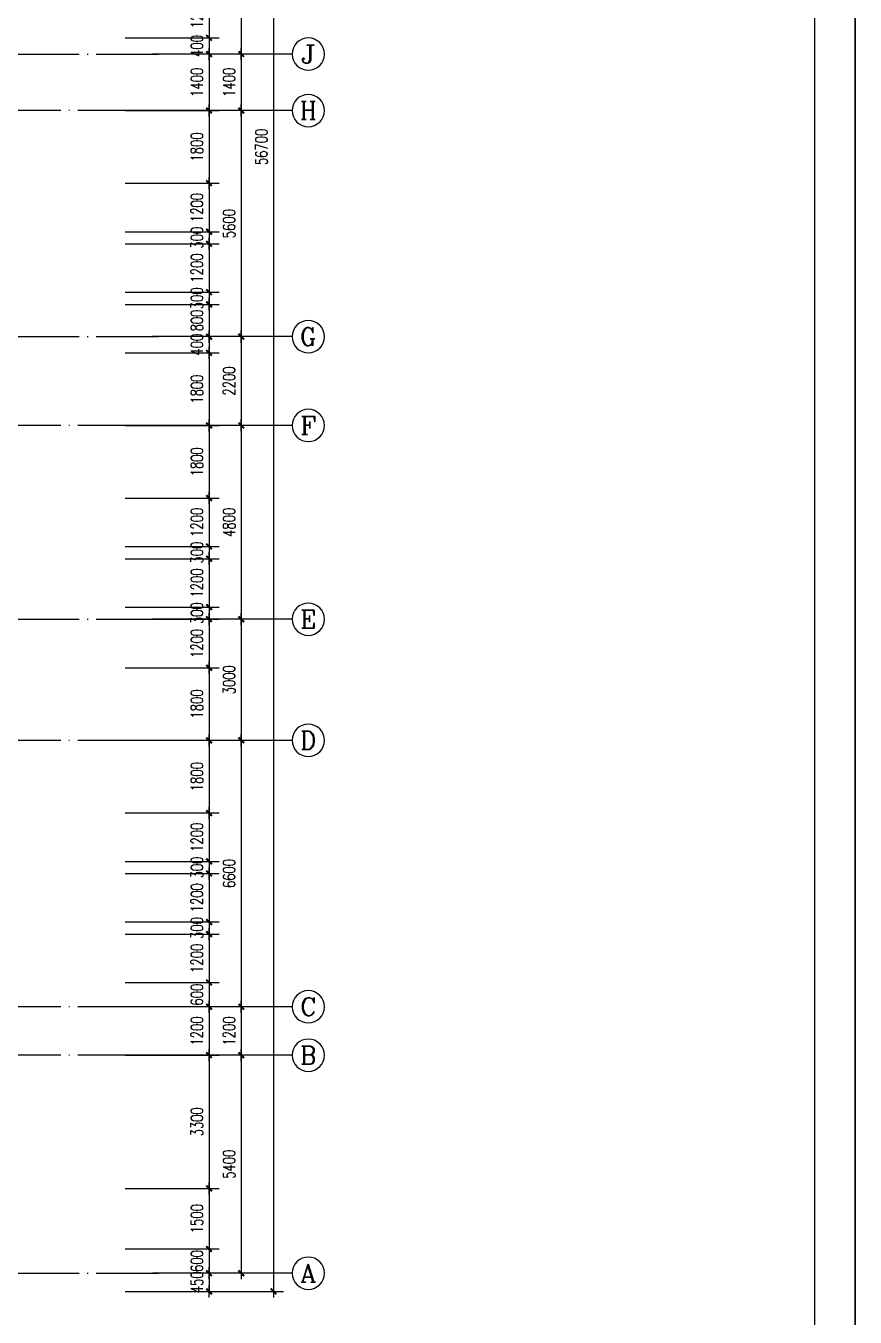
# Model space of a CAD drawing. Extents: x 165127 to 1058185, y 60808 to 144908.
# Drawn here: x 478695 to 499232, y 77764 to 109753 of the extents above; entities that cross this region are included whole.
import ezdxf
from ezdxf.enums import TextEntityAlignment as Align

# ---------------------------------------------------------------- set-up
doc = ezdxf.new("R2010")
doc.units = 0
doc.header["$LTSCALE"] = 1000
doc.linetypes.add('DOTE', pattern=[2.42, 2, -0.2, 0.02, -0.2])
doc.layers.get('0').update_dxf_attribs({"linetype": 'CONTINUOUS'})
doc.layers.get('DEFPOINTS').update_dxf_attribs({"linetype": 'CONTINUOUS'})
for name, color, linetype in [('AXIS', 3, 'CONTINUOUS'), ('AXIS_TEXT', 7, 'CONTINUOUS'), ('DOTE', 1, 'DOTE'), ('PUB_DIM', 3, 'CONTINUOUS'), ('WINDOW', 2, 'CONTINUOUS')]:
    doc.layers.add(name, color=color, linetype=linetype)
doc.styles.add('COMPLEX', font='COMPLEX')
doc.styles.add('DIM_FONT', font='SIMPLEX.shx', dxfattribs={"width": 0.7})
doc.dimstyles.new('AXIS', dxfattribs={"dimtxt": 300, "dimasz": 1, "dimexe": 250, "dimexo": 300, "dimgap": 150, "dimtad": 1, "dimdec": 0, "dimdsep": 46, "dimtxsty": 'DIM_FONT', "dimblk": '_DIMX', "dimcen": 2.5, "dimse1": 1, "dimse2": 1, "dimclrt": 7, "dimadec": 0, "dimazin": 0, "dimtfac": 1, "dimtdec": 0, "dimtix": 1, "dimtmove": 2, "dimatfit": 3, "dimldrblk": '_DIMX', "dimfxl": 1, "dimarcsym": 0})
doc.dimstyles.new('DIMA', dxfattribs={"dimtxt": 300, "dimasz": 1, "dimexe": 250, "dimexo": 300, "dimgap": 150, "dimtad": 1, "dimdec": 0, "dimdsep": 46, "dimtxsty": 'DIM_FONT', "dimblk": '_DIMX', "dimcen": 2.5, "dimse1": 1, "dimclrt": 7, "dimadec": 0, "dimazin": 0, "dimtfac": 1, "dimtdec": 0, "dimtix": 1, "dimtmove": 2, "dimatfit": 3, "dimldrblk": '_DIMX', "dimfxl": 1, "dimarcsym": 0})
doc.dimstyles.new('DIMB', dxfattribs={"dimtxt": 300, "dimasz": 1, "dimexe": 250, "dimexo": 300, "dimgap": 150, "dimtad": 1, "dimdec": 0, "dimdsep": 46, "dimtxsty": 'DIM_FONT', "dimblk": '_DIMX', "dimcen": 2.5, "dimse2": 1, "dimclrt": 7, "dimadec": 0, "dimazin": 0, "dimtfac": 1, "dimtdec": 0, "dimtix": 1, "dimtmove": 2, "dimatfit": 3, "dimldrblk": '_DIMX', "dimfxl": 1, "dimarcsym": 0})
doc.dimstyles.new('DIMN', dxfattribs={"dimtxt": 300, "dimasz": 1, "dimexe": 250, "dimexo": 300, "dimgap": 150, "dimtad": 1, "dimdec": 0, "dimdsep": 46, "dimtxsty": 'DIM_FONT', "dimblk": '_DIMX', "dimcen": 2.5, "dimclrt": 7, "dimadec": 0, "dimazin": 0, "dimtfac": 1, "dimtdec": 0, "dimtix": 1, "dimtmove": 2, "dimatfit": 3, "dimldrblk": '_DIMX', "dimfxl": 1, "dimarcsym": 0})

# ---------------------------------------------------------------- blocks, each defined once
blk = doc.blocks.new('A$C34131D43')
at = {"color": 243}
for p, q in [((160900, 84100), (160900, 0)), ((160900, 0), (160900, 59400)), ((160900, 0), (160900, 42000)), ((160900, 0), (160900, 42000))]:
    blk.add_line(p, q, dxfattribs=at)
at = {"color": 244}
for q in [(159900, 83100), (159900, 58400), (159900, 40998), (159900, 40998)]:
    blk.add_line((159900, 950), q, dxfattribs=at)
blk = doc.blocks.new('_AXISO')
blk.add_circle((0, 0), 0.5)
at = {"layer": 'AXIS_TEXT', "style": 'COMPLEX', "width": 1.041667}
blk.add_attdef('A', text='', height=0.56, dxfattribs=at).set_placement((-0.25, -0.28), (0.25, -0.28), align=Align.FIT)
blk = doc.blocks.new('_DIMX')
blk.add_line((-150, 0), (150, 0))
at = {"const_width": 50}
blk.add_lwpolyline([(-70, -70), (70, 70)], dxfattribs=at)
blk = doc.blocks.new('*D524')
at = {"color": 0, "linetype": 'ByBlock'}
blk.add_line((833545, 170044), (833545, 163646), dxfattribs=at)
at = {"layer": 'DEFPOINTS', "color": 0, "linetype": 'ByBlock'}
for p in [(831345, 170045), (831345, 163645), (833545, 163645)]:
    blk.add_point(p, dxfattribs=at)
at = {"color": 0, "linetype": 'ByBlock'}
for p, rotation in [((833545, 170045), 90), ((833545, 163645), 270)]:
    blk.add_blockref('_DIMX', p, dxfattribs=dict(at, rotation=rotation))
at = {"color": 7, "linetype": 'ByBlock', "insert": (833245, 166845), "char_height": 300, "attachment_point": 5, "rotation": 90, "style": 'DIM_FONT'}
blk.add_mtext('6400', dxfattribs=at)
blk = doc.blocks.new('*D525')
at = {"color": 0, "linetype": 'ByBlock'}
blk.add_line((833545, 163644), (833545, 162246), dxfattribs=at)
at = {"layer": 'DEFPOINTS', "color": 0, "linetype": 'ByBlock'}
for p in [(831345, 163645), (831345, 162245), (833545, 162245)]:
    blk.add_point(p, dxfattribs=at)
at = {"color": 0, "linetype": 'ByBlock'}
for p, rotation in [((833545, 163645), 90), ((833545, 162245), 270)]:
    blk.add_blockref('_DIMX', p, dxfattribs=dict(at, rotation=rotation))
at = {"color": 7, "linetype": 'ByBlock', "insert": (833245, 162945), "char_height": 300, "attachment_point": 5, "rotation": 90, "style": 'DIM_FONT'}
blk.add_mtext('1400', dxfattribs=at)
blk = doc.blocks.new('*D526')
at = {"color": 0, "linetype": 'ByBlock'}
blk.add_line((833545, 162244), (833545, 156646), dxfattribs=at)
at = {"layer": 'DEFPOINTS', "color": 0, "linetype": 'ByBlock'}
for p in [(831345, 162245), (831345, 156645), (833545, 156645)]:
    blk.add_point(p, dxfattribs=at)
at = {"color": 0, "linetype": 'ByBlock'}
for p, rotation in [((833545, 162245), 90), ((833545, 156645), 270)]:
    blk.add_blockref('_DIMX', p, dxfattribs=dict(at, rotation=rotation))
at = {"color": 7, "linetype": 'ByBlock', "insert": (833245, 159445), "char_height": 300, "attachment_point": 5, "rotation": 90, "style": 'DIM_FONT'}
blk.add_mtext('5600', dxfattribs=at)
blk = doc.blocks.new('*D527')
at = {"color": 0, "linetype": 'ByBlock'}
blk.add_line((833545, 156644), (833545, 154446), dxfattribs=at)
at = {"layer": 'DEFPOINTS', "color": 0, "linetype": 'ByBlock'}
for p in [(831345, 156645), (831345, 154445), (833545, 154445)]:
    blk.add_point(p, dxfattribs=at)
at = {"color": 0, "linetype": 'ByBlock'}
for p, rotation in [((833545, 156645), 90), ((833545, 154445), 270)]:
    blk.add_blockref('_DIMX', p, dxfattribs=dict(at, rotation=rotation))
at = {"color": 7, "linetype": 'ByBlock', "insert": (833245, 155545), "char_height": 300, "attachment_point": 5, "rotation": 90, "style": 'DIM_FONT'}
blk.add_mtext('2200', dxfattribs=at)
blk = doc.blocks.new('*D528')
at = {"color": 0, "linetype": 'ByBlock'}
blk.add_line((833545, 154444), (833545, 149646), dxfattribs=at)
at = {"layer": 'DEFPOINTS', "color": 0, "linetype": 'ByBlock'}
for p in [(831345, 154445), (831345, 149645), (833545, 149645)]:
    blk.add_point(p, dxfattribs=at)
at = {"color": 0, "linetype": 'ByBlock'}
for p, rotation in [((833545, 154445), 90), ((833545, 149645), 270)]:
    blk.add_blockref('_DIMX', p, dxfattribs=dict(at, rotation=rotation))
at = {"color": 7, "linetype": 'ByBlock', "insert": (833245, 152045), "char_height": 300, "attachment_point": 5, "rotation": 90, "style": 'DIM_FONT'}
blk.add_mtext('4800', dxfattribs=at)
blk = doc.blocks.new('*D529')
at = {"color": 0, "linetype": 'ByBlock'}
blk.add_line((833545, 149644), (833545, 146646), dxfattribs=at)
at = {"layer": 'DEFPOINTS', "color": 0, "linetype": 'ByBlock'}
for p in [(831345, 149645), (831345, 146645), (833545, 146645)]:
    blk.add_point(p, dxfattribs=at)
at = {"color": 0, "linetype": 'ByBlock'}
for p, rotation in [((833545, 149645), 90), ((833545, 146645), 270)]:
    blk.add_blockref('_DIMX', p, dxfattribs=dict(at, rotation=rotation))
at = {"color": 7, "linetype": 'ByBlock', "insert": (833245, 148145), "char_height": 300, "attachment_point": 5, "rotation": 90, "style": 'DIM_FONT'}
blk.add_mtext('3000', dxfattribs=at)
blk = doc.blocks.new('*D530')
at = {"color": 0, "linetype": 'ByBlock'}
blk.add_line((833545, 146644), (833545, 140046), dxfattribs=at)
at = {"layer": 'DEFPOINTS', "color": 0, "linetype": 'ByBlock'}
for p in [(831345, 146645), (831345, 140045), (833545, 140045)]:
    blk.add_point(p, dxfattribs=at)
at = {"color": 0, "linetype": 'ByBlock'}
for p, rotation in [((833545, 146645), 90), ((833545, 140045), 270)]:
    blk.add_blockref('_DIMX', p, dxfattribs=dict(at, rotation=rotation))
at = {"color": 7, "linetype": 'ByBlock', "insert": (833245, 143345), "char_height": 300, "attachment_point": 5, "rotation": 90, "style": 'DIM_FONT'}
blk.add_mtext('6600', dxfattribs=at)
blk = doc.blocks.new('*D531')
at = {"color": 0, "linetype": 'ByBlock'}
blk.add_line((833545, 140044), (833545, 138846), dxfattribs=at)
at = {"layer": 'DEFPOINTS', "color": 0, "linetype": 'ByBlock'}
for p in [(831345, 140045), (831345, 138845), (833545, 138845)]:
    blk.add_point(p, dxfattribs=at)
at = {"color": 0, "linetype": 'ByBlock'}
for p, rotation in [((833545, 140045), 90), ((833545, 138845), 270)]:
    blk.add_blockref('_DIMX', p, dxfattribs=dict(at, rotation=rotation))
at = {"color": 7, "linetype": 'ByBlock', "insert": (833245, 139445), "char_height": 300, "attachment_point": 5, "rotation": 90, "style": 'DIM_FONT'}
blk.add_mtext('1200', dxfattribs=at)
blk = doc.blocks.new('*D532')
at = {"color": 0, "linetype": 'ByBlock'}
blk.add_line((833545, 138844), (833545, 133446), dxfattribs=at)
at = {"layer": 'DEFPOINTS', "color": 0, "linetype": 'ByBlock'}
for p in [(831345, 138845), (831345, 133445), (833545, 133445)]:
    blk.add_point(p, dxfattribs=at)
at = {"color": 0, "linetype": 'ByBlock'}
for p, rotation in [((833545, 138845), 90), ((833545, 133445), 270)]:
    blk.add_blockref('_DIMX', p, dxfattribs=dict(at, rotation=rotation))
at = {"color": 7, "linetype": 'ByBlock', "insert": (833245, 136145), "char_height": 300, "attachment_point": 5, "rotation": 90, "style": 'DIM_FONT'}
blk.add_mtext('5400', dxfattribs=at)
blk = doc.blocks.new('*D533')
at = {"color": 0, "linetype": 'ByBlock'}
for p, q in [((831645, 189695), (834595, 189695)), ((834345, 189694), (834345, 132996)), ((831645, 132995), (834595, 132995))]:
    blk.add_line(p, q, dxfattribs=at)
at = {"layer": 'DEFPOINTS', "color": 0, "linetype": 'ByBlock'}
for p in [(831345, 189695), (831345, 132995), (834345, 132995)]:
    blk.add_point(p, dxfattribs=at)
at = {"color": 0, "linetype": 'ByBlock'}
for p, rotation in [((834345, 189695), 90), ((834345, 132995), 270)]:
    blk.add_blockref('_DIMX', p, dxfattribs=dict(at, rotation=rotation))
at = {"color": 7, "linetype": 'ByBlock', "insert": (834045, 161345), "char_height": 300, "attachment_point": 5, "rotation": 90, "style": 'DIM_FONT'}
blk.add_mtext('56700', dxfattribs=at)
blk = doc.blocks.new('*D541')
at = {"color": 0, "linetype": 'ByBlock'}
for p, q in [((832747, 138844), (832747, 135546)), ((830670, 135545), (832997, 135545))]:
    blk.add_line(p, q, dxfattribs=at)
at = {"layer": 'DEFPOINTS', "color": 0, "linetype": 'ByBlock'}
for p in [(830370, 138845), (830370, 135545), (832747, 135545)]:
    blk.add_point(p, dxfattribs=at)
at = {"color": 0, "linetype": 'ByBlock'}
for p, rotation in [((832747, 138845), 90), ((832747, 135545), 270)]:
    blk.add_blockref('_DIMX', p, dxfattribs=dict(at, rotation=rotation))
at = {"color": 7, "linetype": 'ByBlock', "insert": (832447, 137195), "char_height": 300, "attachment_point": 5, "rotation": 90, "style": 'DIM_FONT'}
blk.add_mtext('3300', dxfattribs=at)
blk = doc.blocks.new('*D542')
at = {"color": 0, "linetype": 'ByBlock'}
for p, q in [((830670, 135545), (832997, 135545)), ((832747, 135544), (832747, 134046)), ((830670, 134045), (832997, 134045))]:
    blk.add_line(p, q, dxfattribs=at)
at = {"layer": 'DEFPOINTS', "color": 0, "linetype": 'ByBlock'}
for p in [(830370, 135545), (830370, 134045), (832747, 134045)]:
    blk.add_point(p, dxfattribs=at)
at = {"color": 0, "linetype": 'ByBlock'}
for p, rotation in [((832747, 135545), 90), ((832747, 134045), 270)]:
    blk.add_blockref('_DIMX', p, dxfattribs=dict(at, rotation=rotation))
at = {"color": 7, "linetype": 'ByBlock', "insert": (832447, 134795), "char_height": 300, "attachment_point": 5, "rotation": 90, "style": 'DIM_FONT'}
blk.add_mtext('1500', dxfattribs=at)
blk = doc.blocks.new('*D543')
at = {"color": 0, "linetype": 'ByBlock'}
for p, q in [((830670, 134045), (832997, 134045)), ((832747, 134046), (832747, 134047)), ((832747, 134045), (832747, 133445)), ((832747, 133444), (832747, 133443))]:
    blk.add_line(p, q, dxfattribs=at)
at = {"layer": 'DEFPOINTS', "color": 0, "linetype": 'ByBlock'}
for p in [(830370, 134045), (830370, 133445), (832747, 133445)]:
    blk.add_point(p, dxfattribs=at)
at = {"color": 0, "linetype": 'ByBlock'}
for p, rotation in [((832747, 134045), 270), ((832747, 133445), 90)]:
    blk.add_blockref('_DIMX', p, dxfattribs=dict(at, rotation=rotation))
at = {"color": 7, "linetype": 'ByBlock', "insert": (832447, 133745), "char_height": 300, "attachment_point": 5, "rotation": 90, "style": 'DIM_FONT'}
blk.add_mtext('600', dxfattribs=at)
blk = doc.blocks.new('*D545')
at = {"color": 0, "linetype": 'ByBlock'}
for p, q in [((832747, 133446), (832747, 133447)), ((832747, 133445), (832747, 132995)), ((830670, 132995), (832997, 132995)), ((832747, 132994), (832747, 132993))]:
    blk.add_line(p, q, dxfattribs=at)
at = {"layer": 'DEFPOINTS', "color": 0, "linetype": 'ByBlock'}
for p in [(830370, 133445), (830370, 132995), (832747, 132995)]:
    blk.add_point(p, dxfattribs=at)
at = {"color": 0, "linetype": 'ByBlock'}
for p, rotation in [((832747, 133445), 270), ((832747, 132995), 90)]:
    blk.add_blockref('_DIMX', p, dxfattribs=dict(at, rotation=rotation))
at = {"color": 7, "linetype": 'ByBlock', "insert": (832447, 133220), "char_height": 300, "attachment_point": 5, "rotation": 90, "style": 'DIM_FONT'}
blk.add_mtext('450', dxfattribs=at)
blk = doc.blocks.new('*D560')
at = {"color": 0, "linetype": 'ByBlock'}
for p, q in [((830670, 165245), (832997, 165245)), ((832747, 165244), (832747, 164046)), ((830670, 164045), (832997, 164045))]:
    blk.add_line(p, q, dxfattribs=at)
at = {"layer": 'DEFPOINTS', "color": 0, "linetype": 'ByBlock'}
for p in [(830370, 165245), (830370, 164045), (832747, 164045)]:
    blk.add_point(p, dxfattribs=at)
at = {"color": 0, "linetype": 'ByBlock'}
for p, rotation in [((832747, 165245), 90), ((832747, 164045), 270)]:
    blk.add_blockref('_DIMX', p, dxfattribs=dict(at, rotation=rotation))
at = {"color": 7, "linetype": 'ByBlock', "insert": (832447, 164645), "char_height": 300, "attachment_point": 5, "rotation": 90, "style": 'DIM_FONT'}
blk.add_mtext('1200', dxfattribs=at)
blk = doc.blocks.new('*D561')
at = {"color": 0, "linetype": 'ByBlock'}
for p, q in [((830670, 164045), (832997, 164045)), ((832747, 164046), (832747, 164047)), ((832747, 164045), (832747, 163645)), ((832747, 163644), (832747, 163643))]:
    blk.add_line(p, q, dxfattribs=at)
at = {"layer": 'DEFPOINTS', "color": 0, "linetype": 'ByBlock'}
for p in [(830370, 164045), (830370, 163645), (832747, 163645)]:
    blk.add_point(p, dxfattribs=at)
at = {"color": 0, "linetype": 'ByBlock'}
for p, rotation in [((832747, 164045), 270), ((832747, 163645), 90)]:
    blk.add_blockref('_DIMX', p, dxfattribs=dict(at, rotation=rotation))
at = {"color": 7, "linetype": 'ByBlock', "insert": (832447, 163845), "char_height": 300, "attachment_point": 5, "rotation": 90, "style": 'DIM_FONT'}
blk.add_mtext('400', dxfattribs=at)
blk = doc.blocks.new('*D562')
at = {"color": 0, "linetype": 'ByBlock'}
for p, q in [((832747, 162244), (832747, 160446)), ((830670, 160445), (832997, 160445))]:
    blk.add_line(p, q, dxfattribs=at)
at = {"layer": 'DEFPOINTS', "color": 0, "linetype": 'ByBlock'}
for p in [(830370, 162245), (830370, 160445), (832747, 160445)]:
    blk.add_point(p, dxfattribs=at)
at = {"color": 0, "linetype": 'ByBlock'}
for p, rotation in [((832747, 162245), 90), ((832747, 160445), 270)]:
    blk.add_blockref('_DIMX', p, dxfattribs=dict(at, rotation=rotation))
at = {"color": 7, "linetype": 'ByBlock', "insert": (832447, 161345), "char_height": 300, "attachment_point": 5, "rotation": 90, "style": 'DIM_FONT'}
blk.add_mtext('1800', dxfattribs=at)
blk = doc.blocks.new('*D563')
at = {"color": 0, "linetype": 'ByBlock'}
for p, q in [((830670, 160445), (832997, 160445)), ((832747, 160444), (832747, 159246)), ((830670, 159245), (832997, 159245))]:
    blk.add_line(p, q, dxfattribs=at)
at = {"layer": 'DEFPOINTS', "color": 0, "linetype": 'ByBlock'}
for p in [(830370, 160445), (830370, 159245), (832747, 159245)]:
    blk.add_point(p, dxfattribs=at)
at = {"color": 0, "linetype": 'ByBlock'}
for p, rotation in [((832747, 160445), 90), ((832747, 159245), 270)]:
    blk.add_blockref('_DIMX', p, dxfattribs=dict(at, rotation=rotation))
at = {"color": 7, "linetype": 'ByBlock', "insert": (832447, 159845), "char_height": 300, "attachment_point": 5, "rotation": 90, "style": 'DIM_FONT'}
blk.add_mtext('1200', dxfattribs=at)
blk = doc.blocks.new('*D564')
at = {"color": 0, "linetype": 'ByBlock'}
for p, q in [((830670, 159245), (832997, 159245)), ((832747, 159246), (832747, 159247)), ((832747, 159245), (832747, 158945)), ((830670, 158945), (832997, 158945)), ((832747, 158944), (832747, 158943))]:
    blk.add_line(p, q, dxfattribs=at)
at = {"layer": 'DEFPOINTS', "color": 0, "linetype": 'ByBlock'}
for p in [(830370, 159245), (830370, 158945), (832747, 158945)]:
    blk.add_point(p, dxfattribs=at)
at = {"color": 0, "linetype": 'ByBlock'}
for p, rotation in [((832747, 159245), 270), ((832747, 158945), 90)]:
    blk.add_blockref('_DIMX', p, dxfattribs=dict(at, rotation=rotation))
at = {"color": 7, "linetype": 'ByBlock', "insert": (832447, 159095), "char_height": 300, "attachment_point": 5, "rotation": 90, "style": 'DIM_FONT'}
blk.add_mtext('300', dxfattribs=at)
blk = doc.blocks.new('*D565')
at = {"color": 0, "linetype": 'ByBlock'}
for p, q in [((830670, 158945), (832997, 158945)), ((832747, 158944), (832747, 157746)), ((830670, 157745), (832997, 157745))]:
    blk.add_line(p, q, dxfattribs=at)
at = {"layer": 'DEFPOINTS', "color": 0, "linetype": 'ByBlock'}
for p in [(830370, 158945), (830370, 157745), (832747, 157745)]:
    blk.add_point(p, dxfattribs=at)
at = {"color": 0, "linetype": 'ByBlock'}
for p, rotation in [((832747, 158945), 90), ((832747, 157745), 270)]:
    blk.add_blockref('_DIMX', p, dxfattribs=dict(at, rotation=rotation))
at = {"color": 7, "linetype": 'ByBlock', "insert": (832447, 158345), "char_height": 300, "attachment_point": 5, "rotation": 90, "style": 'DIM_FONT'}
blk.add_mtext('1200', dxfattribs=at)
blk = doc.blocks.new('*D566')
at = {"color": 0, "linetype": 'ByBlock'}
for p, q in [((830670, 157745), (832997, 157745)), ((832747, 157746), (832747, 157747)), ((832747, 157745), (832747, 157445)), ((830670, 157445), (832997, 157445)), ((832747, 157444), (832747, 157443))]:
    blk.add_line(p, q, dxfattribs=at)
at = {"layer": 'DEFPOINTS', "color": 0, "linetype": 'ByBlock'}
for p in [(830370, 157745), (830370, 157445), (832747, 157445)]:
    blk.add_point(p, dxfattribs=at)
at = {"color": 0, "linetype": 'ByBlock'}
for p, rotation in [((832747, 157745), 270), ((832747, 157445), 90)]:
    blk.add_blockref('_DIMX', p, dxfattribs=dict(at, rotation=rotation))
at = {"color": 7, "linetype": 'ByBlock', "insert": (832447, 157595), "char_height": 300, "attachment_point": 5, "rotation": 90, "style": 'DIM_FONT'}
blk.add_mtext('300', dxfattribs=at)
blk = doc.blocks.new('*D567')
at = {"color": 0, "linetype": 'ByBlock'}
for p, q in [((830670, 157445), (832997, 157445)), ((832747, 157446), (832747, 157447)), ((832747, 157445), (832747, 156645)), ((832747, 156644), (832747, 156643))]:
    blk.add_line(p, q, dxfattribs=at)
at = {"layer": 'DEFPOINTS', "color": 0, "linetype": 'ByBlock'}
for p in [(830370, 157445), (830370, 156645), (832747, 156645)]:
    blk.add_point(p, dxfattribs=at)
at = {"color": 0, "linetype": 'ByBlock'}
for p, rotation in [((832747, 157445), 270), ((832747, 156645), 90)]:
    blk.add_blockref('_DIMX', p, dxfattribs=dict(at, rotation=rotation))
at = {"color": 7, "linetype": 'ByBlock', "insert": (832447, 157045), "char_height": 300, "attachment_point": 5, "rotation": 90, "style": 'DIM_FONT'}
blk.add_mtext('800', dxfattribs=at)
blk = doc.blocks.new('*D568')
at = {"color": 0, "linetype": 'ByBlock'}
for p, q in [((830670, 156245), (832997, 156245)), ((832747, 156244), (832747, 154446)), ((830670, 154445), (832997, 154445))]:
    blk.add_line(p, q, dxfattribs=at)
at = {"layer": 'DEFPOINTS', "color": 0, "linetype": 'ByBlock'}
for p in [(830370, 156245), (830370, 154445), (832747, 154445)]:
    blk.add_point(p, dxfattribs=at)
at = {"color": 0, "linetype": 'ByBlock'}
for p, rotation in [((832747, 156245), 90), ((832747, 154445), 270)]:
    blk.add_blockref('_DIMX', p, dxfattribs=dict(at, rotation=rotation))
at = {"color": 7, "linetype": 'ByBlock', "insert": (832447, 155345), "char_height": 300, "attachment_point": 5, "rotation": 90, "style": 'DIM_FONT'}
blk.add_mtext('1800', dxfattribs=at)
blk = doc.blocks.new('*D569')
at = {"color": 0, "linetype": 'ByBlock'}
for p, q in [((832747, 154444), (832747, 152646)), ((830670, 152645), (832997, 152645))]:
    blk.add_line(p, q, dxfattribs=at)
at = {"layer": 'DEFPOINTS', "color": 0, "linetype": 'ByBlock'}
for p in [(830370, 154445), (830370, 152645), (832747, 152645)]:
    blk.add_point(p, dxfattribs=at)
at = {"color": 0, "linetype": 'ByBlock'}
for p, rotation in [((832747, 154445), 90), ((832747, 152645), 270)]:
    blk.add_blockref('_DIMX', p, dxfattribs=dict(at, rotation=rotation))
at = {"color": 7, "linetype": 'ByBlock', "insert": (832447, 153545), "char_height": 300, "attachment_point": 5, "rotation": 90, "style": 'DIM_FONT'}
blk.add_mtext('1800', dxfattribs=at)
blk = doc.blocks.new('*D570')
at = {"color": 0, "linetype": 'ByBlock'}
for p, q in [((830670, 152645), (832997, 152645)), ((832747, 152644), (832747, 151446)), ((830670, 151445), (832997, 151445))]:
    blk.add_line(p, q, dxfattribs=at)
at = {"layer": 'DEFPOINTS', "color": 0, "linetype": 'ByBlock'}
for p in [(830370, 152645), (830370, 151445), (832747, 151445)]:
    blk.add_point(p, dxfattribs=at)
at = {"color": 0, "linetype": 'ByBlock'}
for p, rotation in [((832747, 152645), 90), ((832747, 151445), 270)]:
    blk.add_blockref('_DIMX', p, dxfattribs=dict(at, rotation=rotation))
at = {"color": 7, "linetype": 'ByBlock', "insert": (832447, 152045), "char_height": 300, "attachment_point": 5, "rotation": 90, "style": 'DIM_FONT'}
blk.add_mtext('1200', dxfattribs=at)
blk = doc.blocks.new('*D571')
at = {"color": 0, "linetype": 'ByBlock'}
for p, q in [((830670, 151445), (832997, 151445)), ((832747, 151446), (832747, 151447)), ((832747, 151445), (832747, 151145)), ((830670, 151145), (832997, 151145)), ((832747, 151144), (832747, 151143))]:
    blk.add_line(p, q, dxfattribs=at)
at = {"layer": 'DEFPOINTS', "color": 0, "linetype": 'ByBlock'}
for p in [(830370, 151445), (830370, 151145), (832747, 151145)]:
    blk.add_point(p, dxfattribs=at)
at = {"color": 0, "linetype": 'ByBlock'}
for p, rotation in [((832747, 151445), 270), ((832747, 151145), 90)]:
    blk.add_blockref('_DIMX', p, dxfattribs=dict(at, rotation=rotation))
at = {"color": 7, "linetype": 'ByBlock', "insert": (832447, 151295), "char_height": 300, "attachment_point": 5, "rotation": 90, "style": 'DIM_FONT'}
blk.add_mtext('300', dxfattribs=at)
blk = doc.blocks.new('*D572')
at = {"color": 0, "linetype": 'ByBlock'}
for p, q in [((830670, 151145), (832997, 151145)), ((832747, 151144), (832747, 149946)), ((830670, 149945), (832997, 149945))]:
    blk.add_line(p, q, dxfattribs=at)
at = {"layer": 'DEFPOINTS', "color": 0, "linetype": 'ByBlock'}
for p in [(830370, 151145), (830370, 149945), (832747, 149945)]:
    blk.add_point(p, dxfattribs=at)
at = {"color": 0, "linetype": 'ByBlock'}
for p, rotation in [((832747, 151145), 90), ((832747, 149945), 270)]:
    blk.add_blockref('_DIMX', p, dxfattribs=dict(at, rotation=rotation))
at = {"color": 7, "linetype": 'ByBlock', "insert": (832447, 150545), "char_height": 300, "attachment_point": 5, "rotation": 90, "style": 'DIM_FONT'}
blk.add_mtext('1200', dxfattribs=at)
blk = doc.blocks.new('*D573')
at = {"color": 0, "linetype": 'ByBlock'}
for p, q in [((830670, 149945), (832997, 149945)), ((832747, 149946), (832747, 149947)), ((832747, 149945), (832747, 149645)), ((830670, 149645), (832997, 149645)), ((832747, 149644), (832747, 149643))]:
    blk.add_line(p, q, dxfattribs=at)
at = {"layer": 'DEFPOINTS', "color": 0, "linetype": 'ByBlock'}
for p in [(830370, 149945), (830370, 149645), (832747, 149645)]:
    blk.add_point(p, dxfattribs=at)
at = {"color": 0, "linetype": 'ByBlock'}
for p, rotation in [((832747, 149945), 270), ((832747, 149645), 90)]:
    blk.add_blockref('_DIMX', p, dxfattribs=dict(at, rotation=rotation))
at = {"color": 7, "linetype": 'ByBlock', "insert": (832447, 149795), "char_height": 300, "attachment_point": 5, "rotation": 90, "style": 'DIM_FONT'}
blk.add_mtext('300', dxfattribs=at)
blk = doc.blocks.new('*D574')
at = {"color": 0, "linetype": 'ByBlock'}
for p, q in [((830670, 149645), (832997, 149645)), ((832747, 149644), (832747, 148446)), ((830670, 148445), (832997, 148445))]:
    blk.add_line(p, q, dxfattribs=at)
at = {"layer": 'DEFPOINTS', "color": 0, "linetype": 'ByBlock'}
for p in [(830370, 149645), (830370, 148445), (832747, 148445)]:
    blk.add_point(p, dxfattribs=at)
at = {"color": 0, "linetype": 'ByBlock'}
for p, rotation in [((832747, 149645), 90), ((832747, 148445), 270)]:
    blk.add_blockref('_DIMX', p, dxfattribs=dict(at, rotation=rotation))
at = {"color": 7, "linetype": 'ByBlock', "insert": (832447, 149045), "char_height": 300, "attachment_point": 5, "rotation": 90, "style": 'DIM_FONT'}
blk.add_mtext('1200', dxfattribs=at)
blk = doc.blocks.new('*D575')
at = {"color": 0, "linetype": 'ByBlock'}
for p, q in [((830670, 148445), (832997, 148445)), ((832747, 148444), (832747, 146646)), ((830670, 146645), (832997, 146645))]:
    blk.add_line(p, q, dxfattribs=at)
at = {"layer": 'DEFPOINTS', "color": 0, "linetype": 'ByBlock'}
for p in [(830370, 148445), (830370, 146645), (832747, 146645)]:
    blk.add_point(p, dxfattribs=at)
at = {"color": 0, "linetype": 'ByBlock'}
for p, rotation in [((832747, 148445), 90), ((832747, 146645), 270)]:
    blk.add_blockref('_DIMX', p, dxfattribs=dict(at, rotation=rotation))
at = {"color": 7, "linetype": 'ByBlock', "insert": (832447, 147545), "char_height": 300, "attachment_point": 5, "rotation": 90, "style": 'DIM_FONT'}
blk.add_mtext('1800', dxfattribs=at)
blk = doc.blocks.new('*D576')
at = {"color": 0, "linetype": 'ByBlock'}
for p, q in [((832747, 146644), (832747, 144846)), ((830670, 144845), (832997, 144845))]:
    blk.add_line(p, q, dxfattribs=at)
at = {"layer": 'DEFPOINTS', "color": 0, "linetype": 'ByBlock'}
for p in [(830370, 146645), (830370, 144845), (832747, 144845)]:
    blk.add_point(p, dxfattribs=at)
at = {"color": 0, "linetype": 'ByBlock'}
for p, rotation in [((832747, 146645), 90), ((832747, 144845), 270)]:
    blk.add_blockref('_DIMX', p, dxfattribs=dict(at, rotation=rotation))
at = {"color": 7, "linetype": 'ByBlock', "insert": (832447, 145745), "char_height": 300, "attachment_point": 5, "rotation": 90, "style": 'DIM_FONT'}
blk.add_mtext('1800', dxfattribs=at)
blk = doc.blocks.new('*D577')
at = {"color": 0, "linetype": 'ByBlock'}
for p, q in [((830670, 144845), (832997, 144845)), ((832747, 144844), (832747, 143646)), ((830670, 143645), (832997, 143645))]:
    blk.add_line(p, q, dxfattribs=at)
at = {"layer": 'DEFPOINTS', "color": 0, "linetype": 'ByBlock'}
for p in [(830370, 144845), (830370, 143645), (832747, 143645)]:
    blk.add_point(p, dxfattribs=at)
at = {"color": 0, "linetype": 'ByBlock'}
for p, rotation in [((832747, 144845), 90), ((832747, 143645), 270)]:
    blk.add_blockref('_DIMX', p, dxfattribs=dict(at, rotation=rotation))
at = {"color": 7, "linetype": 'ByBlock', "insert": (832447, 144245), "char_height": 300, "attachment_point": 5, "rotation": 90, "style": 'DIM_FONT'}
blk.add_mtext('1200', dxfattribs=at)
blk = doc.blocks.new('*D578')
at = {"color": 0, "linetype": 'ByBlock'}
for p, q in [((830670, 143645), (832997, 143645)), ((832747, 143646), (832747, 143647)), ((832747, 143645), (832747, 143345)), ((830670, 143345), (832997, 143345)), ((832747, 143344), (832747, 143343))]:
    blk.add_line(p, q, dxfattribs=at)
at = {"layer": 'DEFPOINTS', "color": 0, "linetype": 'ByBlock'}
for p in [(830370, 143645), (830370, 143345), (832747, 143345)]:
    blk.add_point(p, dxfattribs=at)
at = {"color": 0, "linetype": 'ByBlock'}
for p, rotation in [((832747, 143645), 270), ((832747, 143345), 90)]:
    blk.add_blockref('_DIMX', p, dxfattribs=dict(at, rotation=rotation))
at = {"color": 7, "linetype": 'ByBlock', "insert": (832447, 143495), "char_height": 300, "attachment_point": 5, "rotation": 90, "style": 'DIM_FONT'}
blk.add_mtext('300', dxfattribs=at)
blk = doc.blocks.new('*D579')
at = {"color": 0, "linetype": 'ByBlock'}
for p, q in [((830670, 143345), (832997, 143345)), ((832747, 143344), (832747, 142146)), ((830670, 142145), (832997, 142145))]:
    blk.add_line(p, q, dxfattribs=at)
at = {"layer": 'DEFPOINTS', "color": 0, "linetype": 'ByBlock'}
for p in [(830370, 143345), (830370, 142145), (832747, 142145)]:
    blk.add_point(p, dxfattribs=at)
at = {"color": 0, "linetype": 'ByBlock'}
for p, rotation in [((832747, 143345), 90), ((832747, 142145), 270)]:
    blk.add_blockref('_DIMX', p, dxfattribs=dict(at, rotation=rotation))
at = {"color": 7, "linetype": 'ByBlock', "insert": (832447, 142745), "char_height": 300, "attachment_point": 5, "rotation": 90, "style": 'DIM_FONT'}
blk.add_mtext('1200', dxfattribs=at)
blk = doc.blocks.new('*D580')
at = {"color": 0, "linetype": 'ByBlock'}
for p, q in [((830670, 142145), (832997, 142145)), ((832747, 142146), (832747, 142147)), ((832747, 142145), (832747, 141845)), ((830670, 141845), (832997, 141845)), ((832747, 141844), (832747, 141843))]:
    blk.add_line(p, q, dxfattribs=at)
at = {"layer": 'DEFPOINTS', "color": 0, "linetype": 'ByBlock'}
for p in [(830370, 142145), (830370, 141845), (832747, 141845)]:
    blk.add_point(p, dxfattribs=at)
at = {"color": 0, "linetype": 'ByBlock'}
for p, rotation in [((832747, 142145), 270), ((832747, 141845), 90)]:
    blk.add_blockref('_DIMX', p, dxfattribs=dict(at, rotation=rotation))
at = {"color": 7, "linetype": 'ByBlock', "insert": (832447, 141995), "char_height": 300, "attachment_point": 5, "rotation": 90, "style": 'DIM_FONT'}
blk.add_mtext('300', dxfattribs=at)
blk = doc.blocks.new('*D581')
at = {"color": 0, "linetype": 'ByBlock'}
for p, q in [((830670, 141845), (832997, 141845)), ((832747, 141844), (832747, 140646)), ((830670, 140645), (832997, 140645))]:
    blk.add_line(p, q, dxfattribs=at)
at = {"layer": 'DEFPOINTS', "color": 0, "linetype": 'ByBlock'}
for p in [(830370, 141845), (830370, 140645), (832747, 140645)]:
    blk.add_point(p, dxfattribs=at)
at = {"color": 0, "linetype": 'ByBlock'}
for p, rotation in [((832747, 141845), 90), ((832747, 140645), 270)]:
    blk.add_blockref('_DIMX', p, dxfattribs=dict(at, rotation=rotation))
at = {"color": 7, "linetype": 'ByBlock', "insert": (832447, 141245), "char_height": 300, "attachment_point": 5, "rotation": 90, "style": 'DIM_FONT'}
blk.add_mtext('1200', dxfattribs=at)
blk = doc.blocks.new('*D582')
at = {"color": 0, "linetype": 'ByBlock'}
for p, q in [((830670, 140645), (832997, 140645)), ((832747, 140646), (832747, 140647)), ((832747, 140645), (832747, 140045)), ((832747, 140044), (832747, 140043))]:
    blk.add_line(p, q, dxfattribs=at)
at = {"layer": 'DEFPOINTS', "color": 0, "linetype": 'ByBlock'}
for p in [(830370, 140645), (830370, 140045), (832747, 140045)]:
    blk.add_point(p, dxfattribs=at)
at = {"color": 0, "linetype": 'ByBlock'}
for p, rotation in [((832747, 140645), 270), ((832747, 140045), 90)]:
    blk.add_blockref('_DIMX', p, dxfattribs=dict(at, rotation=rotation))
at = {"color": 7, "linetype": 'ByBlock', "insert": (832447, 140345), "char_height": 300, "attachment_point": 5, "rotation": 90, "style": 'DIM_FONT'}
blk.add_mtext('600', dxfattribs=at)
blk = doc.blocks.new('*D583')
at = {"color": 0, "linetype": 'ByBlock'}
for p, q in [((832747, 163644), (832747, 162246)), ((830670, 162245), (832997, 162245))]:
    blk.add_line(p, q, dxfattribs=at)
at = {"layer": 'DEFPOINTS', "color": 0, "linetype": 'ByBlock'}
for p in [(830370, 163645), (830370, 162245), (832747, 162245)]:
    blk.add_point(p, dxfattribs=at)
at = {"color": 0, "linetype": 'ByBlock'}
for p, rotation in [((832747, 163645), 90), ((832747, 162245), 270)]:
    blk.add_blockref('_DIMX', p, dxfattribs=dict(at, rotation=rotation))
at = {"color": 7, "linetype": 'ByBlock', "insert": (832447, 162945), "char_height": 300, "attachment_point": 5, "rotation": 90, "style": 'DIM_FONT'}
blk.add_mtext('1400', dxfattribs=at)
blk = doc.blocks.new('*D584')
at = {"color": 0, "linetype": 'ByBlock'}
for p, q in [((832747, 156646), (832747, 156647)), ((832747, 156645), (832747, 156245)), ((830670, 156245), (832997, 156245)), ((832747, 156244), (832747, 156243))]:
    blk.add_line(p, q, dxfattribs=at)
at = {"layer": 'DEFPOINTS', "color": 0, "linetype": 'ByBlock'}
for p in [(830370, 156645), (830370, 156245), (832747, 156245)]:
    blk.add_point(p, dxfattribs=at)
at = {"color": 0, "linetype": 'ByBlock'}
for p, rotation in [((832747, 156645), 270), ((832747, 156245), 90)]:
    blk.add_blockref('_DIMX', p, dxfattribs=dict(at, rotation=rotation))
at = {"color": 7, "linetype": 'ByBlock', "insert": (832447, 156445), "char_height": 300, "attachment_point": 5, "rotation": 90, "style": 'DIM_FONT'}
blk.add_mtext('400', dxfattribs=at)
blk = doc.blocks.new('*D585')
at = {"color": 0, "linetype": 'ByBlock'}
for p, q in [((832747, 140044), (832747, 138846)), ((830670, 138845), (832997, 138845))]:
    blk.add_line(p, q, dxfattribs=at)
at = {"layer": 'DEFPOINTS', "color": 0, "linetype": 'ByBlock'}
for p in [(830370, 140045), (830370, 138845), (832747, 138845)]:
    blk.add_point(p, dxfattribs=at)
at = {"color": 0, "linetype": 'ByBlock'}
for p, rotation in [((832747, 140045), 90), ((832747, 138845), 270)]:
    blk.add_blockref('_DIMX', p, dxfattribs=dict(at, rotation=rotation))
at = {"color": 7, "linetype": 'ByBlock', "insert": (832447, 139445), "char_height": 300, "attachment_point": 5, "rotation": 90, "style": 'DIM_FONT'}
blk.add_mtext('1200', dxfattribs=at)

msp = doc.modelspace()

# ---------------------------------------------------------------- linework, layer by layer
at = {"layer": 'AXIS'}
for p, q in [((485289.5, 109053.1), (481829.3, 109053.1)), ((485289.5, 107653.1), (481829.3, 107653.1)), ((485289.5, 102053.1), (481829.3, 102053.1)), ((485289.5, 99853.1), (481829.3, 99853.1)), ((485289.5, 95053.1), (481829.3, 95053.1)), ((485289.5, 92053.1), (481829.3, 92053.1)), ((485289.5, 85453.1), (481829.3, 85453.1)), ((485289.5, 84253.1), (481829.3, 84253.1)), ((485289.5, 78853.1), (481829.3, 78853.1))]:
    msp.add_line(p, q, dxfattribs=at)
at = {"layer": 'DOTE'}
for p, q in [((347336.4, 109053.1), (481979.6, 109053.1)), ((481979.6, 107653.1), (463033, 107653.1)), ((347336.4, 102053.1), (481979.6, 102053.1)), ((481979.6, 99853.1), (463033, 99853.1)), ((347336.4, 95053.1), (481979.6, 95053.1)), ((481979.6, 92053.1), (459283, 92053.1)), ((481979.6, 85453.1), (347336.4, 85453.1)), ((481979.6, 84253.1), (459283, 84253.1)), ((347336.4, 78853.1), (481979.6, 78853.1))]:
    msp.add_line(p, q, dxfattribs=at)

# ---------------------------------------------------------------- block references
at = {"layer": 'AXIS'}
ref = msp.add_blockref('_AXISO', (485689.5, 109053.1), dxfattribs=dict(at, xscale=-800, yscale=800, zscale=800))
ref.add_attrib('A', 'J', dxfattribs={"layer": 'AXIS_TEXT', "height": 448, "style": 'COMPLEX', "width": 1.704545}).set_placement((485489.5, 108829.1), (485889.5, 108829.1), align=Align.FIT)
ref = msp.add_blockref('_AXISO', (485689.5, 107653.1), dxfattribs=dict(at, xscale=-800, yscale=800, zscale=800))
ref.add_attrib('A', 'H', dxfattribs={"layer": 'AXIS_TEXT', "height": 448, "style": 'COMPLEX', "width": 0.9375}).set_placement((485489.5, 107429.1), (485889.5, 107429.1), align=Align.FIT)
ref = msp.add_blockref('_AXISO', (485689.5, 102053.1), dxfattribs=dict(at, xscale=-800, yscale=800, zscale=800))
ref.add_attrib('A', 'G', dxfattribs={"layer": 'AXIS_TEXT', "height": 448, "style": 'COMPLEX', "width": 1.041667}).set_placement((485489.5, 101829.1), (485889.5, 101829.1), align=Align.FIT)
ref = msp.add_blockref('_AXISO', (485689.5, 99853.1), dxfattribs=dict(at, xscale=-800, yscale=800, zscale=800))
ref.add_attrib('A', 'F', dxfattribs={"layer": 'AXIS_TEXT', "height": 448, "style": 'COMPLEX', "width": 1.171875}).set_placement((485489.5, 99629.1), (485889.5, 99629.1), align=Align.FIT)
ref = msp.add_blockref('_AXISO', (485689.5, 95053.1), dxfattribs=dict(at, xscale=-800, yscale=800, zscale=800))
ref.add_attrib('A', 'E', dxfattribs={"layer": 'AXIS_TEXT', "height": 448, "style": 'COMPLEX', "width": 1.171875}).set_placement((485489.5, 94829.1), (485889.5, 94829.1), align=Align.FIT)
ref = msp.add_blockref('_AXISO', (485689.5, 92053.1), dxfattribs=dict(at, xscale=-800, yscale=800, zscale=800))
ref.add_attrib('A', 'D', dxfattribs={"layer": 'AXIS_TEXT', "height": 448, "style": 'COMPLEX', "width": 1.102941}).set_placement((485489.5, 91829.1), (485889.5, 91829.1), align=Align.FIT)
ref = msp.add_blockref('_AXISO', (485689.5, 85453.1), dxfattribs=dict(at, xscale=-800, yscale=800, zscale=800))
ref.add_attrib('A', 'C', dxfattribs={"layer": 'AXIS_TEXT', "height": 448, "style": 'COMPLEX', "width": 1.25}).set_placement((485489.5, 85229.1), (485889.5, 85229.1), align=Align.FIT)
ref = msp.add_blockref('_AXISO', (485689.5, 84253.1), dxfattribs=dict(at, xscale=-800, yscale=800, zscale=800))
ref.add_attrib('A', 'B', dxfattribs={"layer": 'AXIS_TEXT', "height": 448, "style": 'COMPLEX', "width": 1.102941}).set_placement((485489.5, 84029.1), (485889.5, 84029.1), align=Align.FIT)
ref = msp.add_blockref('_AXISO', (485689.5, 78853.1), dxfattribs=dict(at, xscale=-800, yscale=800, zscale=800))
ref.add_attrib('A', 'A', dxfattribs={"layer": 'AXIS_TEXT', "height": 448, "style": 'COMPLEX', "width": 1.041667}).set_placement((485489.5, 78629.1), (485889.5, 78629.1), align=Align.FIT)
at = {"layer": 'WINDOW'}
msp.add_blockref('A$C34131D43', (338331.6, 60808.1), dxfattribs=at)

# ---------------------------------------------------------------- dimensions: what is measured, and where the dimension line sits
at = {"layer": 'AXIS'}
dim = msp.add_aligned_dim(p1=(481829.3, 135103.1), p2=(481829.3, 78403.1), distance=3000, dimstyle='DIMN', dxfattribs=at)
dim.commit()
dim.dimension.update_dxf_attribs({"geometry": '*D533', "text_midpoint": (484529.3, 106753.1), "insert": (-349515.7, -54591.7)})
for base, p1, p2, picture, middle in [((484029.3, 109053.1), (481829.3, 115453.1), (481829.3, 109053.1), '*D524', (483729.3, 112253.1)), ((484029.3, 107653.1), (481829.3, 109053.1), (481829.3, 107653.1), '*D525', (483729.3, 108353.1)), ((484029.3, 102053.1), (481829.3, 107653.1), (481829.3, 102053.1), '*D526', (483729.3, 104853.1)), ((484029.3, 99853.1), (481829.3, 102053.1), (481829.3, 99853.1), '*D527', (483729.3, 100953.1)), ((484029.3, 95053.1), (481829.3, 99853.1), (481829.3, 95053.1), '*D528', (483729.3, 97453.1)), ((484029.3, 92053.1), (481829.3, 95053.1), (481829.3, 92053.1), '*D529', (483729.3, 93553.1)), ((484029.3, 85453.1), (481829.3, 92053.1), (481829.3, 85453.1), '*D530', (483729.3, 88753.1)), ((484029.3, 84253.1), (481829.3, 85453.1), (481829.3, 84253.1), '*D531', (483729.3, 84853.1)), ((484029.3, 78853.1), (481829.3, 84253.1), (481829.3, 78853.1), '*D532', (483729.3, 81553.1))]:
    dim = msp.add_linear_dim(base=base, p1=p1, p2=p2, angle=270, dimstyle='AXIS', dxfattribs=at)
    dim.commit()
    dim.dimension.update_dxf_attribs({"geometry": picture, "text_midpoint": middle, "insert": (-349515.7, -54591.7)})
at = {"layer": 'PUB_DIM'}
for p1, p2, dimstyle, picture, middle in [((480854.5, 110653.1), (480854.5, 109453.1), 'DIMN', '*D560', (482931, 110053.1)), ((480854.5, 109453.1), (480854.5, 109053.1), 'DIMB', '*D561', (482931, 109253.1)), ((480854.5, 109053.1), (480854.5, 107653.1), 'DIMA', '*D583', (482931, 108353.1)), ((480854.5, 107653.1), (480854.5, 105853.1), 'DIMA', '*D562', (482931, 106753.1)), ((480854.5, 105853.1), (480854.5, 104653.1), 'DIMN', '*D563', (482931, 105253.1)), ((480854.5, 104653.1), (480854.5, 104353.1), 'DIMN', '*D564', (482931, 104503.1)), ((480854.5, 104353.1), (480854.5, 103153.1), 'DIMN', '*D565', (482931, 103753.1)), ((480854.5, 103153.1), (480854.5, 102853.1), 'DIMN', '*D566', (482931, 103003.1)), ((480854.5, 102853.1), (480854.5, 102053.1), 'DIMB', '*D567', (482931, 102453.1)), ((480854.5, 102053.1), (480854.5, 101653.1), 'DIMA', '*D584', (482931, 101853.1)), ((480854.5, 101653.1), (480854.5, 99853.1), 'DIMN', '*D568', (482931, 100753.1)), ((480854.5, 99853.1), (480854.5, 98053.1), 'DIMA', '*D569', (482931, 98953.1)), ((480854.5, 98053.1), (480854.5, 96853.1), 'DIMN', '*D570', (482931, 97453.1)), ((480854.5, 96853.1), (480854.5, 96553.1), 'DIMN', '*D571', (482931, 96703.1)), ((480854.5, 96553.1), (480854.5, 95353.1), 'DIMN', '*D572', (482931, 95953.1)), ((480854.5, 95353.1), (480854.5, 95053.1), 'DIMN', '*D573', (482931, 95203.1)), ((480854.5, 95053.1), (480854.5, 93853.1), 'DIMN', '*D574', (482931, 94453.1)), ((480854.5, 93853.1), (480854.5, 92053.1), 'DIMN', '*D575', (482931, 92953.1)), ((480854.5, 92053.1), (480854.5, 90253.1), 'DIMA', '*D576', (482931, 91153.1)), ((480854.5, 90253.1), (480854.5, 89053.1), 'DIMN', '*D577', (482931, 89653.1)), ((480854.5, 89053.1), (480854.5, 88753.1), 'DIMN', '*D578', (482931, 88903.1)), ((480854.5, 88753.1), (480854.5, 87553.1), 'DIMN', '*D579', (482931, 88153.1)), ((480854.5, 87553.1), (480854.5, 87253.1), 'DIMN', '*D580', (482931, 87403.1)), ((480854.5, 87253.1), (480854.5, 86053.1), 'DIMN', '*D581', (482931, 86653.1)), ((480854.5, 86053.1), (480854.5, 85453.1), 'DIMB', '*D582', (482931, 85753.1)), ((480854.5, 85453.1), (480854.5, 84253.1), 'DIMA', '*D585', (482931, 84853.1)), ((480854.5, 84253.1), (480854.5, 80953.1), 'DIMA', '*D541', (482931, 82603.1)), ((480854.5, 80953.1), (480854.5, 79453.1), 'DIMN', '*D542', (482931, 80203.1)), ((480854.5, 79453.1), (480854.5, 78853.1), 'DIMB', '*D543', (482931, 79153.1)), ((480854.5, 78853.1), (480854.5, 78403.1), 'DIMA', '*D545', (482931, 78628.1))]:
    dim = msp.add_aligned_dim(p1=p1, p2=p2, distance=2376.6, dimstyle=dimstyle, dxfattribs=at)
    dim.commit()
    dim.dimension.update_dxf_attribs({"geometry": picture, "text_midpoint": middle, "insert": (-349515.7, -54591.7)})

doc.saveas('drawing.dxf')
